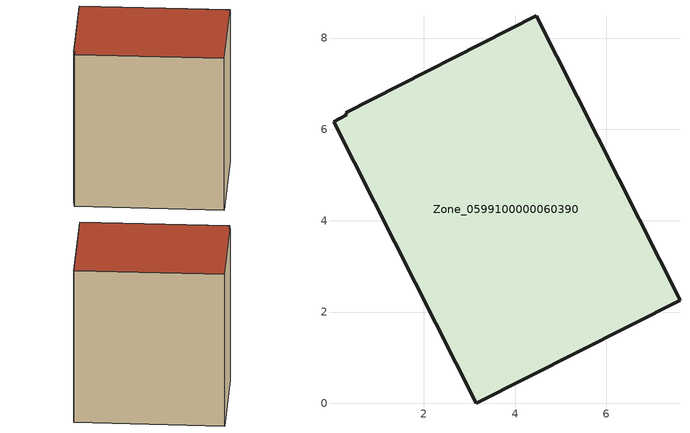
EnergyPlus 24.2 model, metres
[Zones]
Zone_0599100000060390
 floor ground (C_G): 7.61,2.26 3.15,0 0.03,6.17 0.31,6.32 0.29,6.37 4.46,8.49 z0
 wall outside (C_F): 7.61,2.26 4.46,8.49 0.29,6.37 0.31,6.32 0.03,6.17 3.15,0 7.61,2.26 z0:7.81
 roof outside (C_R): 3.15,0 7.61,2.26 4.46,8.49 0.29,6.37 0.31,6.32 0.03,6.17 z7.81
[BUILDING]
Pand.0599100000060390: North Axis=0; Terrain=City; Loads Convergence Tolerance Value=0.04; Temperature Convergence Tolerance Value=0.4; Solar Distribution=FullExterior; Maximum Number of Warmup Days=25; Minimum Number of Warmup Days=1
[Site:Location]
Rotterdam.The.Hague.AP_ZH_NLD Design_Conditions: Latitude=51.96; Longitude=4.45; Time Zone=1; Elevation=-4.5
[SITE:GROUNDTEMPERATURE:BUILDINGSURFACE]
18, 18, 18, 18, 18, 18, 18, 18, 18, 18, 18, 18
[MATERIAL] Thermal Absorptance=0.9; Solar Absorptance=0.7; Visible Absorptance=0.7
Name | Roughness | Thickness | Conductivity | Density | Specific Heat
G.TI.1946 | MediumSmooth | 0.15 | 1 | 540 | 1210
F.TI.1946 | Rough | 0.3 | 0.857143 | 1920 | 840
R.TI.1946 | MediumRough | 0.2 | 0.1 | 1500 | 1000
[CONSTRUCTION]
C_G: G.TI.1946
C_F: F.TI.1946
C_R: R.TI.1946
[ZONE]
Zone_0599100000060390: Type=1; Multiplier=1; Ceiling Height=Autocalculate; Volume=Autocalculate; Floor Area=autocalculate; Part of Total Floor Area=Yes
[ZONEINFILTRATION:DESIGNFLOWRATE]
Infil_Zone_0599100000060390: Zone or ZoneList or Space or SpaceList=Zone_0599100000060390; Schedule=AlwaysOn; Design Flow Rate Calculation Method=Flow/Area; Flow Rate per Floor Area=0.003; Constant Term Coefficient=1; Temperature Term Coefficient=0; Velocity Term Coefficient=0; Velocity Squared Term Coefficient=0
[HVACTEMPLATE:ZONE:IDEALLOADSAIRSYSTEM]
Zone_0599100000060390: Maximum Heating Supply Air Temperature=50; Minimum Cooling Supply Air Temperature=13; Maximum Heating Supply Air Humidity Ratio=0.0156; Minimum Cooling Supply Air Humidity Ratio=0.0077; Heating Limit=NoLimit; Cooling Limit=NoLimit; Dehumidification Control Type=ConstantSensibleHeatRatio; Cooling Sensible Heat Ratio=0.7; Dehumidification Setpoint=60; Humidification Control Type=None; Humidification Setpoint=30; Outdoor Air Method=None; Outdoor Air Flow Rate per Person=0.00944; Outdoor Air Flow Rate per Zone Floor Area=0; Outdoor Air Flow Rate per Zone=0; Demand Controlled Ventilation Type=None; Outdoor Air Economizer Type=NoEconomizer; Heat Recovery Type=None; Sensible Heat Recovery Effectiveness=0.7; Latent Heat Recovery Effectiveness=0.65
[ZONECONTROL:THERMOSTAT]
ThermostatControl_Zone_0599100000060390: Zone or ZoneList=Zone_0599100000060390; Control Type Schedule=DualSetpointControlType; Control 1=Thermostat_Zone_0599100000060390; Temperature Difference Between Cutout And Setpoint=0
[THERMOSTATSETPOINT:DUALSETPOINT]
Thermostat_Zone_0599100000060390: Heating Setpoint Temperature Schedule=HeatingSetpoint_Zone_0599100000060390; Cooling Setpoint Temperature Schedule=CoolingSetpoint_Zone_0599100000060390
[SCHEDULE:COMPACT]
HeatingSetpoint_Zone_0599100000060390: Through: 12/31, For: AllDays, Until: 24:00, 21
CoolingSetpoint_Zone_0599100000060390: Through: 12/31, For: AllDays, Until: 24:00, 24
DualSetpointControlType: Through: 12/31, For: AllDays, Until: 24:00, 4
AlwaysOn: Through: 12/31, For: AllDays, Until: 24:00, 1
